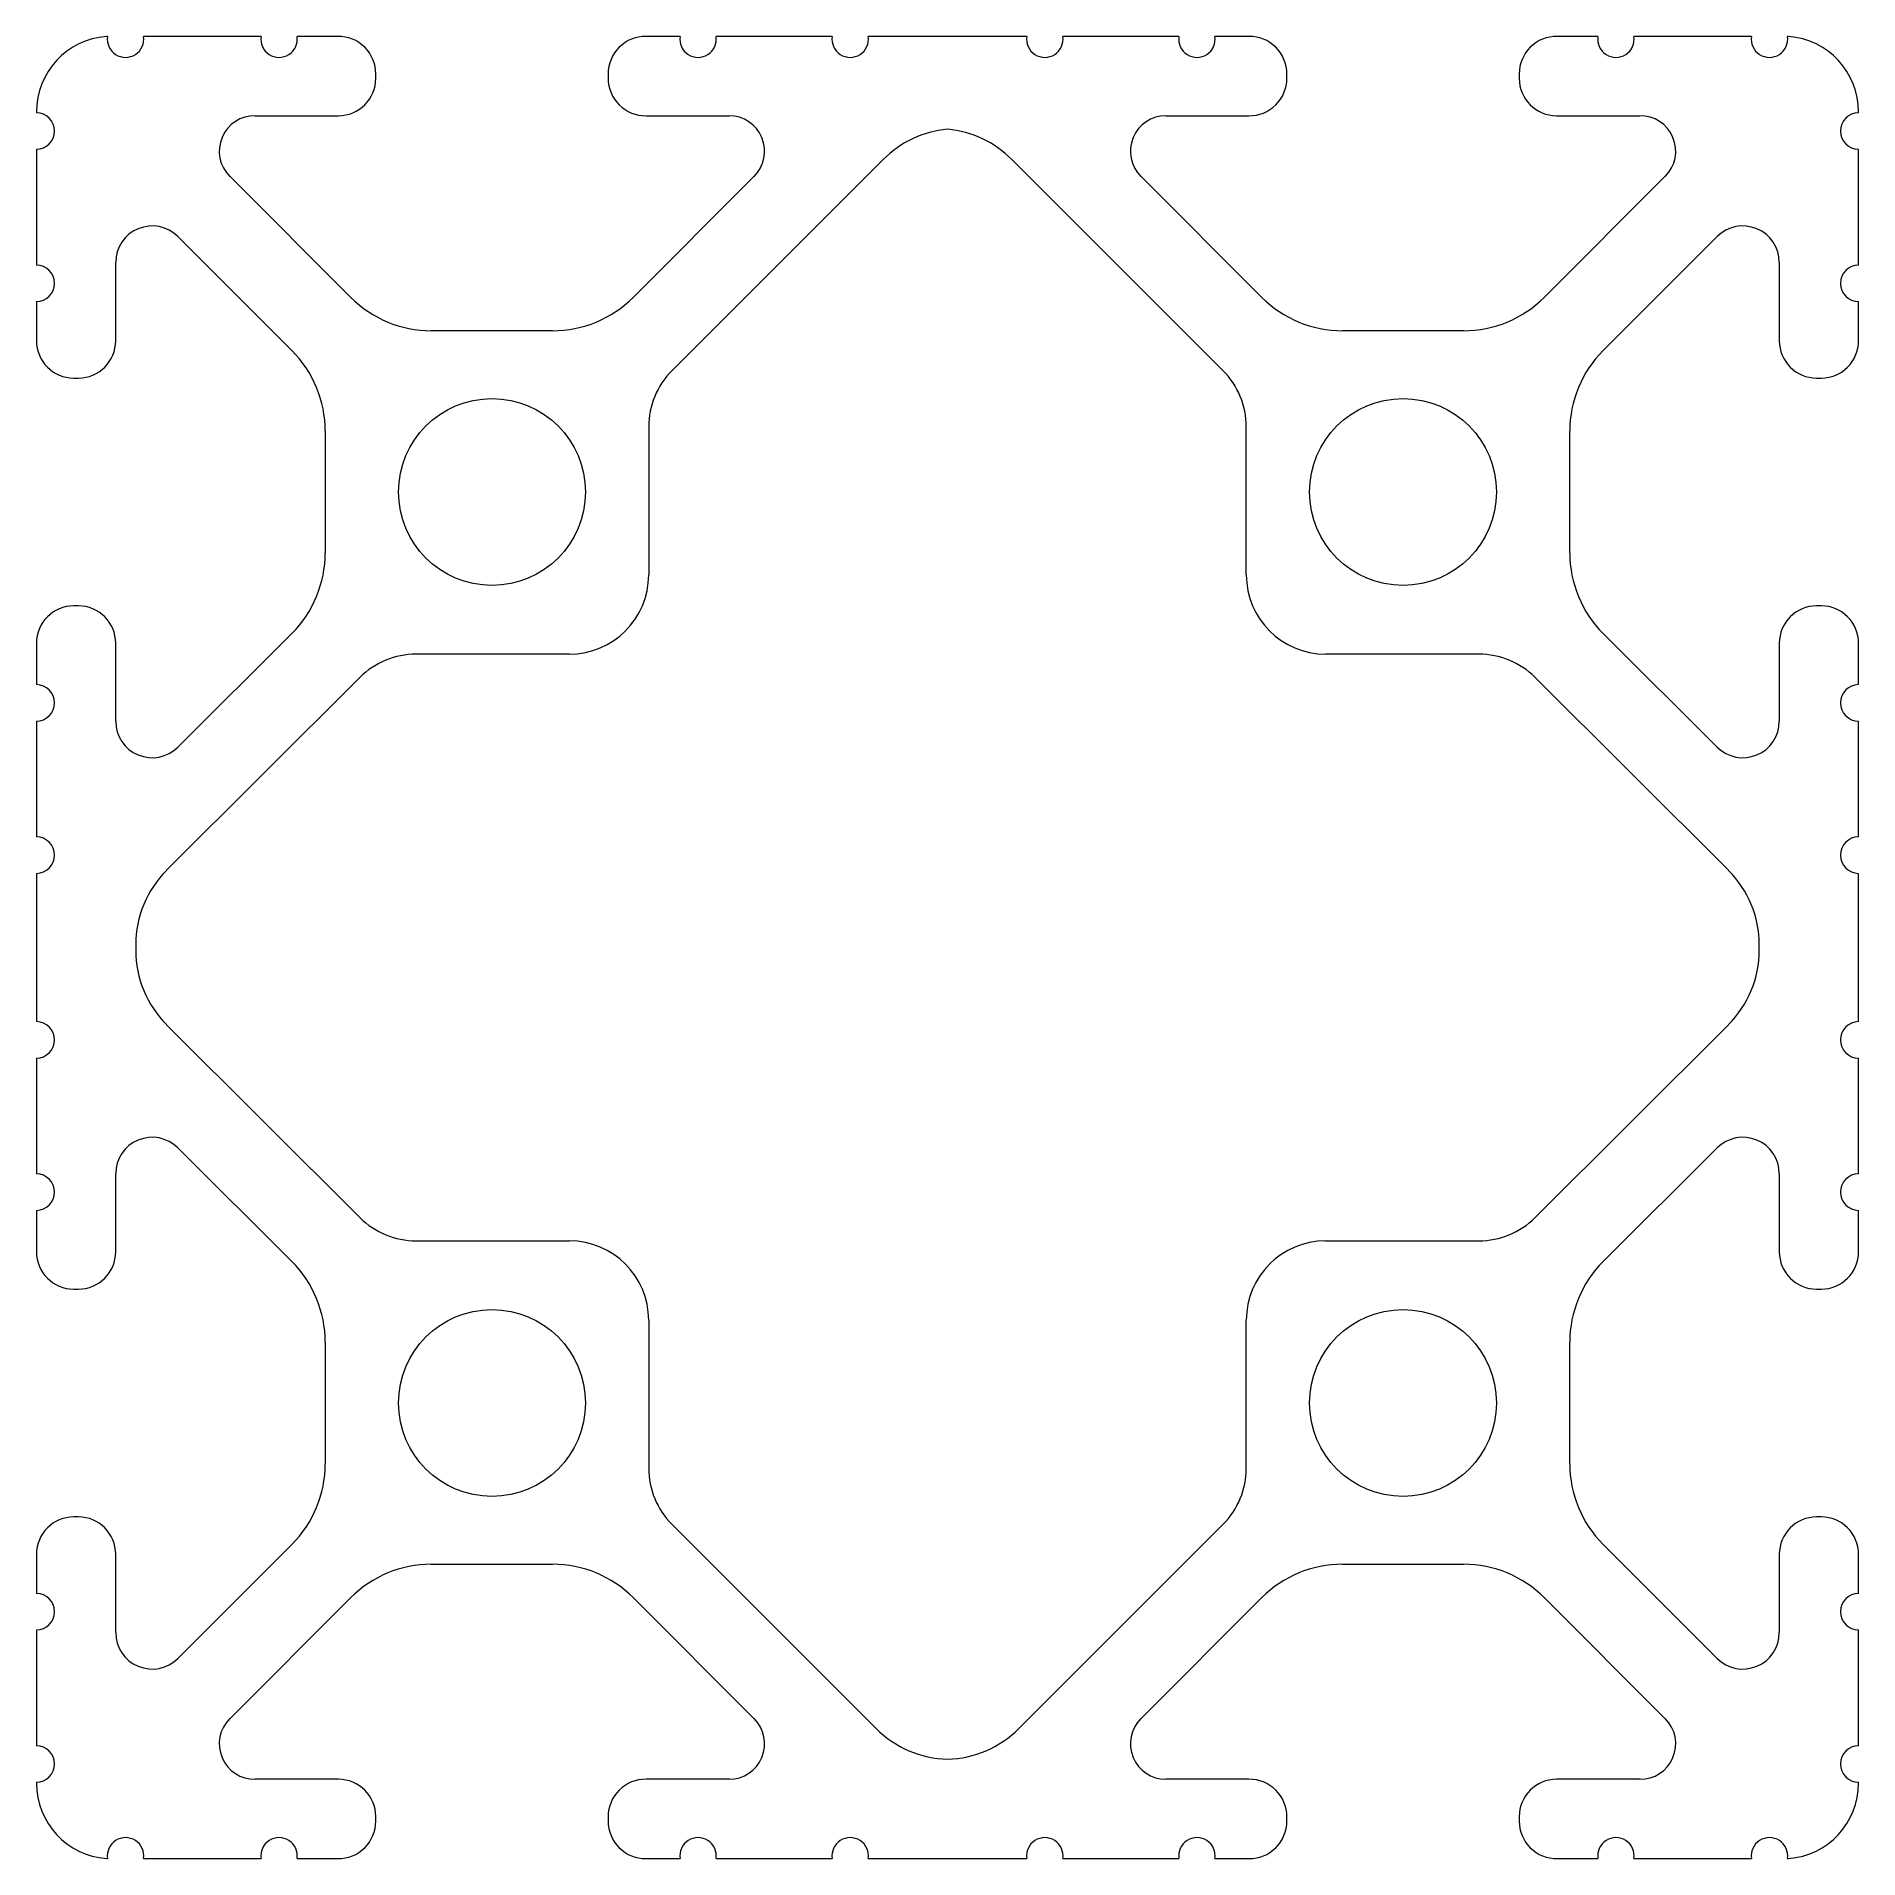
# Model space of a CAD drawing. Header units: inches. Extents: x -1 to 1, y -1 to 1.
import ezdxf

# ---------------------------------------------------------------- set-up
doc = ezdxf.new("R2010")
doc.units = ezdxf.units.IN
doc.header["$MEASUREMENT"] = 0

msp = doc.modelspace()

# ---------------------------------------------------------------- linework, layer by layer
at = {"color": 7, "linetype": 'Continuous', "lineweight": 15}
for p, q in [((-0.922, 1), (-0.9232, 1)), ((-0.7535, 1), (-0.8824, 1)), ((-0.6691, 1), (-0.7139, 1)), ((-0.2936, 1), (-0.3309, 1)), ((-0.1266, 1), (-0.2541, 1)), ((0.087, 1), (-0.087, 1)), ((0.2541, 1), (0.1266, 1)), ((0.3309, 1), (0.2936, 1)), ((0.7139, 1), (0.6691, 1)), ((0.8824, 1), (0.7535, 1)), ((0.9232, 1), (0.922, 1)), ((-0.6275, 0.954), (-0.6275, 0.959)), ((-0.3725, 0.959), (-0.3725, 0.954)), ((0.3725, 0.954), (0.3725, 0.959)), ((0.6275, 0.959), (0.6275, 0.954)), ((-1, 0.9172), (-1, 0.9161)), ((-0.7598, 0.913), (-0.6685, 0.913)), ((-0.3309, 0.913), (-0.2397, 0.913)), ((0.2397, 0.913), (0.3309, 0.913)), ((0.6685, 0.913), (0.7598, 0.913)), ((1, 0.9161), (1, 0.9172)), ((-1, 0.8761), (-1, 0.749)), ((-0.0707, 0.8649), (-0.3025, 0.6331)), ((0.3025, 0.6331), (0.0707, 0.8649)), ((1, 0.749), (1, 0.8761)), ((-0.655, 0.7136), (-0.7879, 0.8465)), ((-0.2121, 0.8465), (-0.345, 0.7136)), ((0.345, 0.7136), (0.2121, 0.8465)), ((0.7879, 0.8465), (0.655, 0.7136)), ((-0.8447, 0.7803), (-0.7196, 0.6552)), ((0.7196, 0.6552), (0.8447, 0.7803)), ((-0.913, 0.666), (-0.913, 0.752)), ((0.913, 0.752), (0.913, 0.666)), ((-1, 0.709), (-1, 0.666)), ((1, 0.666), (1, 0.709)), ((-0.4334, 0.677), (-0.5666, 0.677)), ((0.5666, 0.677), (0.4334, 0.677)), ((-0.959, 0.625), (-0.954, 0.625)), ((0.954, 0.625), (0.959, 0.625)), ((-0.683, 0.5668), (-0.683, 0.4332)), ((-0.328, 0.5715), (-0.328, 0.409)), ((0.328, 0.409), (0.328, 0.5715)), ((0.683, 0.4332), (0.683, 0.5668)), ((-0.954, 0.375), (-0.959, 0.375)), ((0.959, 0.375), (0.954, 0.375)), ((-0.7197, 0.3447), (-0.8447, 0.22)), ((0.8447, 0.22), (0.7197, 0.3447)), ((-1, 0.334), (-1, 0.2885)), ((-0.913, 0.2483), (-0.913, 0.334)), ((-0.415, 0.322), (-0.5833, 0.322)), ((0.5833, 0.322), (0.415, 0.322)), ((0.913, 0.334), (0.913, 0.2483)), ((1, 0.2885), (1, 0.334)), ((-0.6448, 0.2966), (-0.8572, 0.0847)), ((0.8572, 0.0847), (0.6448, 0.2966)), ((-1, 0.2485), (-1, 0.1214)), ((1, 0.1214), (1, 0.2485)), ((-1, 0.0814), (-1, -0.0814)), ((1, -0.0814), (1, 0.0814)), ((-0.891, 0.0032), (-0.891, -0.0032)), ((0.891, -0.0032), (0.891, 0.0032)), ((-0.8572, -0.0847), (-0.6448, -0.2966)), ((0.6448, -0.2966), (0.8572, -0.0847)), ((-1, -0.1214), (-1, -0.2485)), ((1, -0.2485), (1, -0.1214)), ((-0.8447, -0.22), (-0.7197, -0.3447)), ((0.7197, -0.3447), (0.8447, -0.22)), ((-0.913, -0.334), (-0.913, -0.2483)), ((0.913, -0.2483), (0.913, -0.334)), ((-1, -0.2885), (-1, -0.334)), ((1, -0.334), (1, -0.2885)), ((-0.5833, -0.322), (-0.415, -0.322)), ((0.415, -0.322), (0.5833, -0.322)), ((-0.959, -0.375), (-0.954, -0.375)), ((0.954, -0.375), (0.959, -0.375)), ((-0.328, -0.409), (-0.328, -0.5715)), ((0.328, -0.5715), (0.328, -0.409)), ((-0.683, -0.4332), (-0.683, -0.5668)), ((0.683, -0.5668), (0.683, -0.4332)), ((-0.954, -0.625), (-0.959, -0.625)), ((-0.3025, -0.6331), (-0.0783, -0.8573)), ((0.0783, -0.8573), (0.3025, -0.6331)), ((0.959, -0.625), (0.954, -0.625)), ((-0.7196, -0.6552), (-0.8447, -0.7803)), ((0.8447, -0.7803), (0.7196, -0.6552)), ((-1, -0.666), (-1, -0.709)), ((-0.913, -0.752), (-0.913, -0.666)), ((-0.5666, -0.677), (-0.4334, -0.677)), ((0.4334, -0.677), (0.5666, -0.677)), ((0.913, -0.666), (0.913, -0.752)), ((1, -0.709), (1, -0.666)), ((-0.7879, -0.8465), (-0.655, -0.7136)), ((-0.345, -0.7136), (-0.2121, -0.8465)), ((0.2121, -0.8465), (0.345, -0.7136)), ((0.655, -0.7136), (0.7879, -0.8465)), ((-1, -0.749), (-1, -0.8761)), ((1, -0.8761), (1, -0.749)), ((-1, -0.9161), (-1, -0.9172)), ((-0.6685, -0.913), (-0.7598, -0.913)), ((-0.2397, -0.913), (-0.3309, -0.913)), ((0.3309, -0.913), (0.2397, -0.913)), ((0.7598, -0.913), (0.6685, -0.913)), ((1, -0.9172), (1, -0.9161)), ((-0.6275, -0.959), (-0.6275, -0.954)), ((-0.3725, -0.954), (-0.3725, -0.959)), ((0.3725, -0.959), (0.3725, -0.954)), ((0.6275, -0.954), (0.6275, -0.959)), ((-0.9232, -1), (-0.922, -1)), ((-0.8824, -1), (-0.7535, -1)), ((-0.7139, -1), (-0.6691, -1)), ((-0.3309, -1), (-0.2936, -1)), ((-0.2541, -1), (-0.1266, -1)), ((-0.087, -1), (0.087, -1)), ((0.1266, -1), (0.2541, -1)), ((0.2936, -1), (0.3309, -1)), ((0.6691, -1), (0.7139, -1)), ((0.7535, -1), (0.8824, -1)), ((0.922, -1), (0.9232, -1))]:
    msp.add_line(p, q, dxfattribs=at)
for centre in [(-0.5, 0.5), (0.5, 0.5), (-0.5, -0.5), (0.5, -0.5)]:
    msp.add_circle(centre, 0.1025, dxfattribs=at)
for centre, radius, start, end in [((-0.917, 0.9172), 0.083, 94.3057, 180), ((-0.9022, 0.997), 0.02, 171.3312, 8.6688), ((-0.7337, 0.997), 0.02, 171.3312, 8.6688), ((-0.6685, 0.959), 0.041, 0, 90.8236), ((-0.3315, 0.959), 0.041, 89.1764, 180), ((-0.2738, 0.997), 0.02, 171.3312, 8.6688), ((-0.1068, 0.997), 0.02, 171.3312, 8.6688), ((0.1068, 0.997), 0.02, 171.3312, 8.6688), ((0.2738, 0.997), 0.02, 171.3312, 8.6688), ((0.3315, 0.959), 0.041, 0, 90.8236), ((0.6685, 0.959), 0.041, 89.1764, 180), ((0.7337, 0.997), 0.02, 171.3312, 8.6688), ((0.9022, 0.997), 0.02, 171.3312, 8.6688), ((0.917, 0.9172), 0.083, 0, 85.6943), ((-0.6685, 0.954), 0.041, 270, 0), ((-0.3315, 0.954), 0.041, 180, 270.8236), ((0.3315, 0.954), 0.041, 269.1764, 0), ((0.6685, 0.954), 0.041, 180, 270), ((-1, 0.8961), 0.02, 270, 90), ((-0.7603, 0.874), 0.039, 89.1551, 225), ((-0.2397, 0.874), 0.039, 315, 90), ((0.2397, 0.874), 0.039, 90, 225), ((0.7603, 0.874), 0.039, 315, 90.8449), ((1, 0.8961), 0.02, 90, 270), ((0.0106, 0.7836), 0.115, 95.3017, 135), ((-0.0106, 0.7836), 0.115, 45, 84.6983), ((-0.873, 0.752), 0.04, 45, 180), ((0.873, 0.752), 0.04, 0, 135), ((-1, 0.729), 0.02, 270, 90), ((1, 0.729), 0.02, 90, 270), ((-0.5666, 0.802), 0.125, 225, 270), ((-0.4334, 0.802), 0.125, 270, 315), ((0.4334, 0.802), 0.125, 225, 270), ((0.5666, 0.802), 0.125, 270, 315), ((-0.959, 0.666), 0.041, 180, 270), ((-0.954, 0.666), 0.041, 270, 0), ((0.954, 0.666), 0.041, 180, 270), ((0.959, 0.666), 0.041, 270, 0), ((-0.808, 0.5668), 0.125, 0, 45), ((0.808, 0.5668), 0.125, 135, 180), ((-0.241, 0.5715), 0.087, 135, 180), ((0.241, 0.5715), 0.087, 0, 45), ((-0.808, 0.4332), 0.125, 314.9314, 0), ((0.808, 0.4332), 0.125, 180, 225.0686), ((-0.415, 0.409), 0.087, 270, 0), ((0.415, 0.409), 0.087, 180, 270), ((-0.959, 0.334), 0.041, 90, 180), ((-0.954, 0.334), 0.041, 0, 90), ((0.954, 0.334), 0.041, 90, 180), ((0.959, 0.334), 0.041, 0, 90), ((-0.5833, 0.235), 0.087, 90, 134.9314), ((0.5833, 0.235), 0.087, 45.0686, 90), ((-1, 0.2685), 0.02, 270, 90), ((1, 0.2685), 0.02, 90, 270), ((-0.873, 0.2483), 0.04, 180, 314.9314), ((0.873, 0.2483), 0.04, 225.0686, 0), ((-1, 0.1014), 0.02, 270, 90), ((1, 0.1014), 0.02, 90, 270), ((-0.776, 0.0032), 0.115, 134.9314, 180), ((0.776, 0.0032), 0.115, 0, 45.0686), ((-0.776, -0.0032), 0.115, 180, 225.0686), ((0.776, -0.0032), 0.115, 314.9314, 0), ((-1, -0.1014), 0.02, 270, 90), ((1, -0.1014), 0.02, 90, 270), ((-0.873, -0.2483), 0.04, 45.0686, 180), ((0.873, -0.2483), 0.04, 0, 134.9314), ((-1, -0.2685), 0.02, 270, 90), ((1, -0.2685), 0.02, 90, 270), ((-0.5833, -0.235), 0.087, 225.0686, 270), ((0.5833, -0.235), 0.087, 270, 314.9314), ((-0.959, -0.334), 0.041, 180, 270), ((-0.954, -0.334), 0.041, 270, 0), ((-0.415, -0.409), 0.087, 0, 90), ((0.415, -0.409), 0.087, 90, 180), ((0.954, -0.334), 0.041, 180, 270), ((0.959, -0.334), 0.041, 270, 0), ((-0.808, -0.4332), 0.125, 0, 45.0686), ((0.808, -0.4332), 0.125, 134.9314, 180), ((-0.808, -0.5668), 0.125, 315, 0), ((-0.241, -0.5715), 0.087, 180, 225), ((0.241, -0.5715), 0.087, 315, 0), ((0.808, -0.5668), 0.125, 180, 225), ((-0.959, -0.666), 0.041, 90, 180), ((-0.954, -0.666), 0.041, 0, 90), ((0.954, -0.666), 0.041, 90, 180), ((0.959, -0.666), 0.041, 0, 90), ((-0.5666, -0.802), 0.125, 90, 135), ((-0.4334, -0.802), 0.125, 45, 90), ((0.4334, -0.802), 0.125, 90, 135), ((0.5666, -0.802), 0.125, 45, 90), ((-1, -0.729), 0.02, 270, 90), ((1, -0.729), 0.02, 90, 270), ((-0.873, -0.752), 0.04, 180, 315), ((0.873, -0.752), 0.04, 225, 0), ((-0.7603, -0.874), 0.039, 135, 270.8449), ((-0.2397, -0.874), 0.039, 270, 45), ((0.0031, -0.776), 0.115, 225, 268.476), ((-0.0031, -0.776), 0.115, 271.524, 315), ((0.2397, -0.874), 0.039, 135, 270), ((0.7603, -0.874), 0.039, 269.1551, 45), ((-1, -0.8961), 0.02, 270, 90), ((1, -0.8961), 0.02, 90, 270), ((-0.917, -0.9172), 0.083, 180, 265.6943), ((-0.6685, -0.954), 0.041, 0, 90), ((-0.3315, -0.954), 0.041, 89.1764, 180), ((0.3315, -0.954), 0.041, 0, 90.8236), ((0.6685, -0.954), 0.041, 90, 180), ((0.917, -0.9172), 0.083, 274.3057, 0), ((-0.6685, -0.959), 0.041, 269.1764, 0), ((-0.3315, -0.959), 0.041, 180, 270.8236), ((0.3315, -0.959), 0.041, 269.1764, 0), ((0.6685, -0.959), 0.041, 180, 270.8236), ((-0.9022, -0.997), 0.02, 351.3312, 188.6688), ((-0.7337, -0.997), 0.02, 351.3312, 188.6688), ((-0.2738, -0.997), 0.02, 351.3312, 188.6688), ((-0.1068, -0.997), 0.02, 351.3312, 188.6688), ((0.1068, -0.997), 0.02, 351.3312, 188.6688), ((0.2738, -0.997), 0.02, 351.3312, 188.6688), ((0.7337, -0.997), 0.02, 351.3312, 188.6688), ((0.9022, -0.997), 0.02, 351.3312, 188.6688)]:
    msp.add_arc(centre, radius, start, end, dxfattribs=at)

doc.saveas('drawing.dxf')
